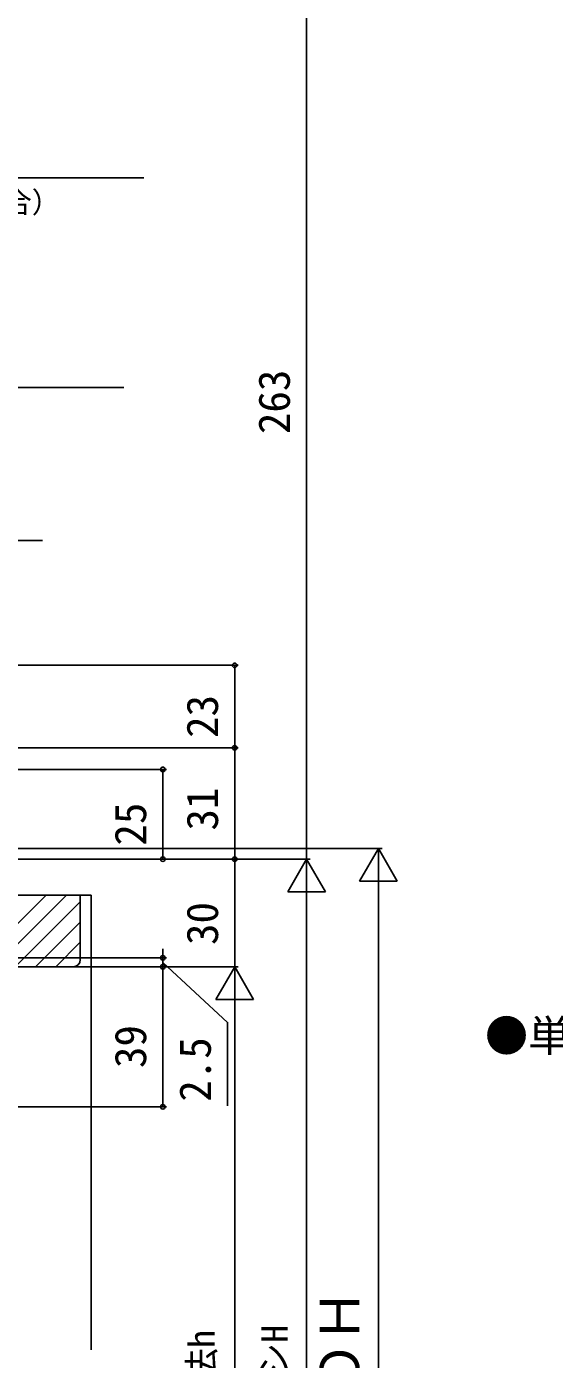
# Model space of a CAD drawing. Units: millimetres, scale not verified. Extents: x -525 to 525, y -783 to 778.
# Drawn here: x -4.2 to 142.7, y 119.9 to 491.2 of the extents above; entities that cross this region are included whole.
import ezdxf
from ezdxf.enums import TextEntityAlignment as Align

# ---------------------------------------------------------------- set-up
doc = ezdxf.new("R2010")
doc.units = ezdxf.units.MM
doc.header["$LTSCALE"] = 4
for name, color, linetype in [('0-1_USER1', 3, 'Continuous'), ('0-7_YKK_D', 6, 'Continuous'), ('0-9_YSS_K', 3, 'Continuous'), ('0-A_YSS_KE', 3, 'Continuous')]:
    doc.layers.add(name, color=color, linetype=linetype)
doc.styles.add('ＭＳ ゴシック', font='')
doc.styles.get('ＭＳ ゴシック').set_extended_font_data('MS Gothic')

msp = doc.modelspace()

# ---------------------------------------------------------------- linework, layer by layer
at = {"layer": '0-7_YKK_D'}
for p, q in [((73.7, 259.3), (73.7, 522.3)), ((-115.599, 313.298), (54.7, 313.298)), ((53.7, 313.298), (53.7, 290.298)), ((-115.599, 290.298), (54.7, 290.298)), ((-115.599, 290.298), (54.7, 290.298)), ((53.7, 290.298), (53.7, 259.3)), ((-115.599, 284.3), (34.7, 284.3)), ((33.7, 284.3), (33.7, 259.3)), ((-17.297, 262.3), (94.7, 262.3)), ((93.7, 262.3), (88.45, 253.207)), ((93.7, 262.3), (98.95, 253.207)), ((93.7, 262.3), (93.7, 244.114)), ((-88.299, 259.3), (74.7, 259.3)), ((-88.299, 259.3), (74.7, 259.3)), ((53.7, 259.3), (53.7, 229.3)), ((73.7, 259.3), (68.45, 250.207)), ((73.7, 259.3), (78.95, 250.207)), ((73.7, 259.3), (73.7, 241.114)), ((88.45, 253.207), (98.95, 253.207)), ((68.45, 250.207), (78.95, 250.207)), ((73.7, 248.8), (73.7, -12.2)), ((93.7, 251.8), (93.7, -12.2)), ((33.7, 231.8), (33.7, 234.35)), ((-73.599, 231.8), (34.7, 231.8)), ((33.7, 229.3), (33.7, 231.8)), ((33.7, 229.3), (33.7, 231.8)), ((-73.299, 229.3), (34.7, 229.3)), ((-73.299, 229.3), (54.7, 229.3)), ((33.7, 190.3), (33.7, 229.3)), ((33.7, 229.3), (33.7, 226.75)), ((53.7, 229.3), (48.45, 220.207)), ((53.7, 229.3), (58.95, 220.207)), ((53.7, 229.3), (53.7, 211.114)), ((48.45, 220.207), (58.95, 220.207)), ((53.7, 218.8), (53.7, 2.8)), ((-94.899, 190.3), (34.7, 190.3))]:
    msp.add_line(p, q, dxfattribs=at)
for points in [[(-119.1, 430.8), (-117.825, 433.008), (-108.511, 449.141), (28.425, 449.141)], [(-117.303, 358.434), (-116.028, 360.642), (-98.658, 390.727), (22.853, 390.727)], [(-115.298, 307.037), (-114.023, 309.245), (-91.632, 348.028), (0.21, 348.028)], [(33.7, 230.55), (51.7, 213.832), (51.7, 190.605)]]:
    msp.add_lwpolyline(points, dxfattribs=at)
for centre in [(53.7, 313.298), (53.7, 290.298), (53.7, 290.298), (33.7, 284.3), (33.7, 259.3), (53.7, 259.3), (53.7, 259.3), (33.7, 231.8), (33.7, 229.3), (33.7, 229.3), (33.7, 190.3)]:
    msp.add_circle(centre, 0.637, dxfattribs=at)
at = {"layer": '0-9_YSS_K'}
for p, q in [((-18.756, 229.299), (1.244, 249.299)), ((-13.099, 229.299), (6.901, 249.299)), ((10.7, 249.299), (13.7, 249.299)), ((13.7, 249.299), (13.7, 122.63)), ((-7.442, 229.299), (10.7, 247.441)), ((-1.785, 229.299), (10.7, 241.784)), ((3.872, 229.299), (10.7, 236.128))]:
    msp.add_line(p, q, dxfattribs=at)
at = {"layer": '0-A_YSS_KE'}
for p, q in [((-88.299, 249.3), (10.701, 249.3)), ((10.701, 249.3), (10.701, 231.3)), ((8.701, 229.3), (-74.299, 229.3))]:
    msp.add_line(p, q, dxfattribs=at)
msp.add_arc((8.701, 231.3), 2, 270, 0, dxfattribs=at)

# ---------------------------------------------------------------- texts
at = {"layer": '0-1_USER1', "style": 'ＭＳ ゴシック'}
msp.add_text('●単純段差下枠仕様の場合', height=8.798, dxfattribs=at).set_placement((123.364, 203.05), align=Align.BOTTOM_LEFT)
at = {"layer": '0-7_YKK_D', "style": 'ＭＳ ゴシック'}
msp.add_text('（リモコンシャッターの場合）', height=5.865, dxfattribs=at).set_placement((-106.796, 437.604), align=Align.BOTTOM_LEFT)
for s, height, p in [('263', 8.798, (71.7, 377.709)), ('23', 8.798, (51.7, 293.07)), ('31', 8.798, (51.7, 267.265)), ('25', 8.798, (31.7, 263.073)), ('30', 8.798, (51.7, 235.38)), ('39', 8.798, (31.7, 201.107)), ('2.5', 8.798, (49.7, 191.719)), ('ＲＯＨ', 11, (91.7, 94.488)), ('内法基準寸法h', 7.331, (50.336, 63.13)), ('サッシH', 7.331, (70.677, 94.578))]:
    msp.add_text(s, height=height, rotation=90, dxfattribs=at).set_placement(p, align=Align.BOTTOM_LEFT)

doc.saveas('drawing.dxf')
